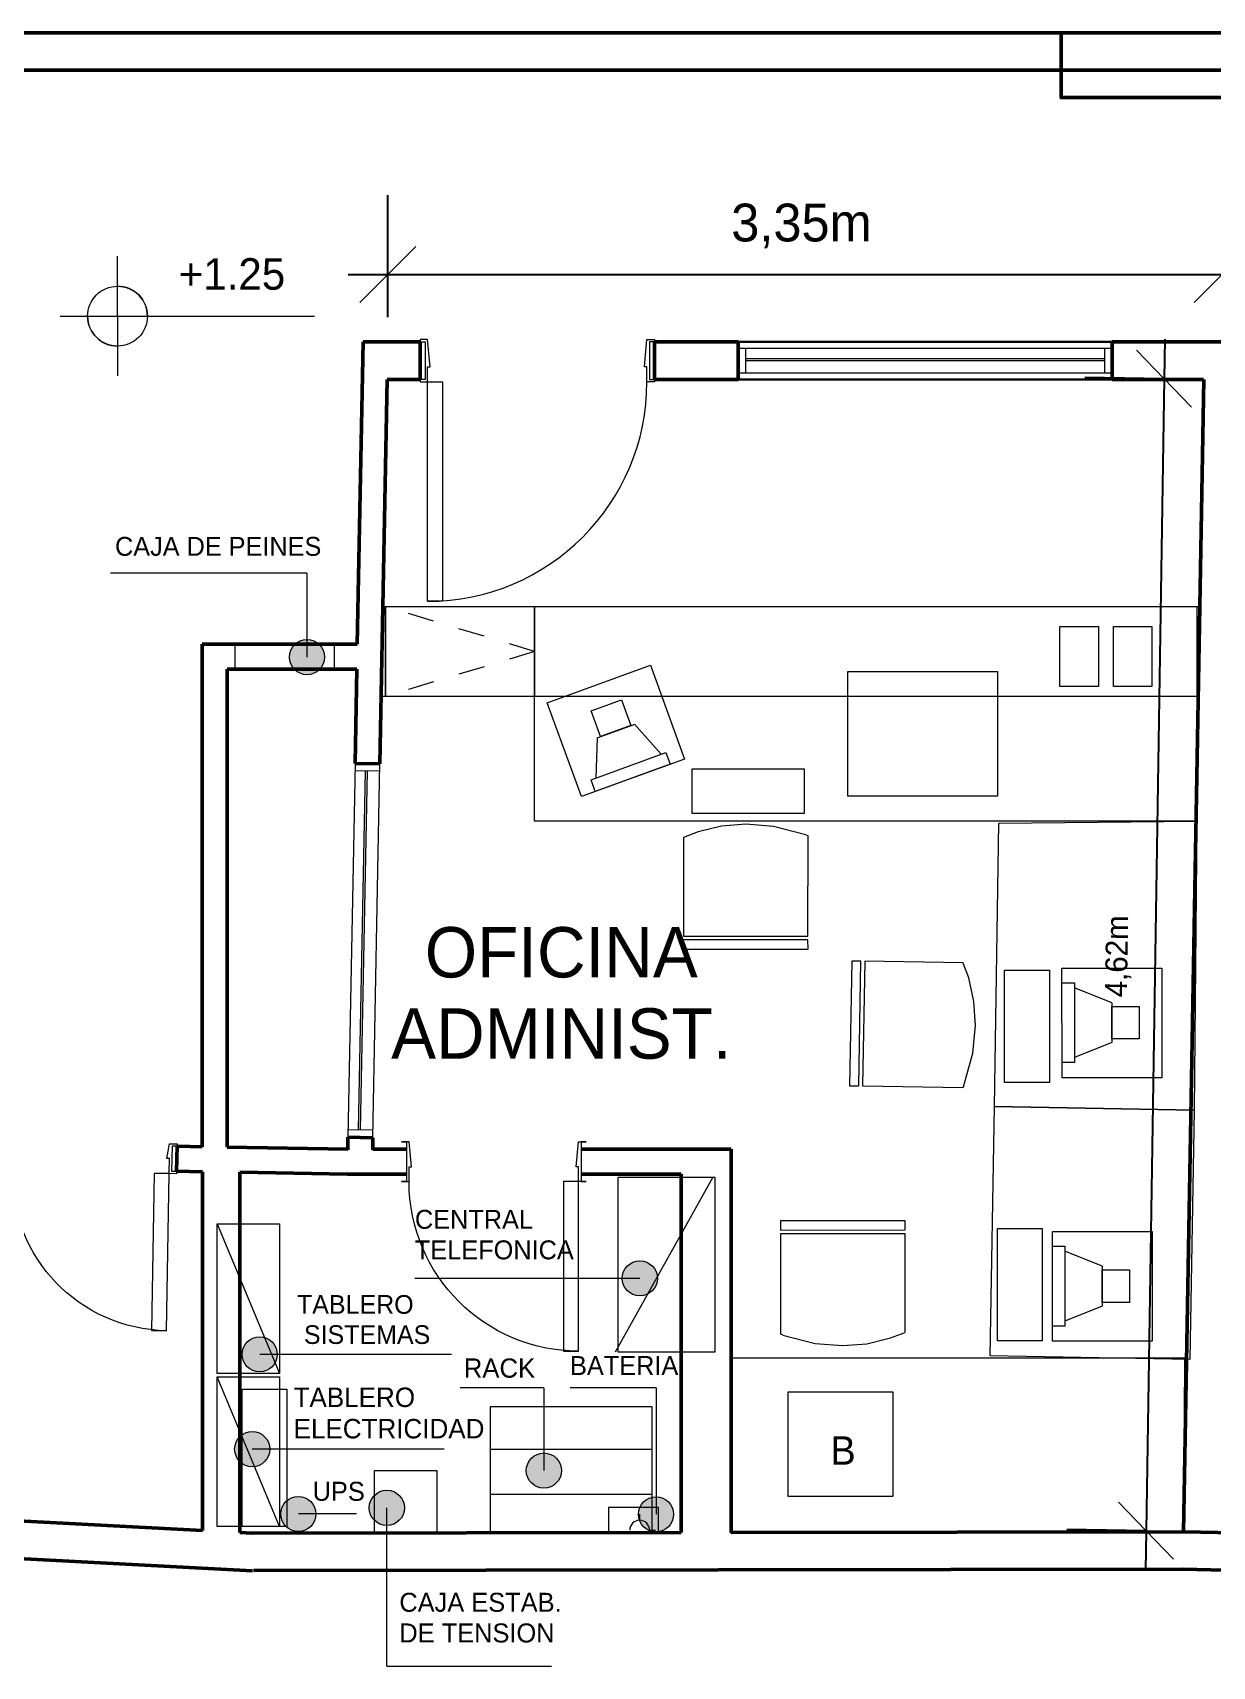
# Model space of a CAD drawing. Header units: metres. Extents: x -5.5 to 74.5, y -93.9 to -36.5.
# Drawn here: x 27.38 to 32.11, y -77.75 to -71.2 of the extents above; entities that cross this region are included whole.
import ezdxf

# ---------------------------------------------------------------- set-up
doc = ezdxf.new("R2010")
doc.units = ezdxf.units.M
doc.header["$LTSCALE"] = 0.508
doc.header["$PDMODE"] = 1
doc.header["$PDSIZE"] = -2
doc.linetypes.add('STYLE_01', pattern=[0.416641, 0.208282, -0.208359])
for name, color, linetype in [('EQUIPAMIENTO', 7, 'Continuous'), ('ESTRUCTURA', 7, 'Continuous'), ('MUROS', 7, 'Continuous'), ('TEXTO', 7, 'Continuous')]:
    doc.layers.add(name, color=color, linetype=linetype)
doc.styles.add('Arial', font='ARIAL.TTF')
doc.styles.add('Futura', font='')
doc.styles.add('Geneva', font='')
doc.styles.get('Futura').set_extended_font_data('Futura')
doc.styles.get('Geneva').set_extended_font_data('Geneva')
doc.dimstyles.new('Arch', dxfattribs={"dimtxt": 0.179036, "dimasz": 0.224482, "dimexe": 0.3175, "dimexo": 0.15875, "dimgap": 0.001587, "dimtad": 1, "dimzin": 3, "dimtxsty": 'Geneva', "dimblk": 'VW_SLASH', "dimcen": 0, "dimdle": 0.001587, "dimaunit": 1, "dimadec": 1, "dimazin": 0, "dimtfac": 0.8, "dimtix": 1, "dimtmove": 0, "dimatfit": 0, "dimldrblk": 'VW_FILLEDARROW-1', "dimfxl": 1, "dimfrac": 2, "dimtolj": 1, "dimtzin": 3, "dimarcsym": 0})

# ---------------------------------------------------------------- blocks, each defined once
blk = doc.blocks.new('Group-44')
at = {"color": 0, "linetype": 'Continuous', "lineweight": 5}
blk.add_line((-8.721313, -9.129482), (-8.471313, -9.729482), dxfattribs=at)
blk.add_lwpolyline([(-8.721313, -9.129482), (-8.471313, -9.129482), (-8.471313, -9.729482), (-8.721313, -9.729482)], close=True, dxfattribs=at)
blk = doc.blocks.new('Group-45')
at = {"color": 0, "linetype": 'Continuous', "lineweight": 5}
blk.add_line((-8.470713, -10.343382), (-8.720713, -9.743382), dxfattribs=at)
blk.add_lwpolyline([(-8.720713, -9.743382), (-8.470713, -9.743382), (-8.470713, -10.343382), (-8.720713, -10.343382)], close=True, dxfattribs=at)
blk = doc.blocks.new('*D63')
at = {"color": 0, "linetype": 'Continuous', "lineweight": -2}
for p, q in [((28.8043, -72.3406), (28.8043, -71.8515)), ((32.1518, -72.3408), (32.1518, -71.8515)), ((28.6455, -72.169), (28.8043, -72.169)), ((28.8043, -72.169), (32.1518, -72.169)), ((32.1518, -72.169), (32.3105, -72.169))]:
    blk.add_line(p, q, dxfattribs=at)
at = {"color": 0, "linetype": 'Continuous', "lineweight": 20}
for p, q in [((28.9166, -72.0567), (28.692, -72.2813)), ((32.0395, -72.2813), (32.2641, -72.0567))]:
    blk.add_line(p, q, dxfattribs=at)
at = {"layer": 'Defpoints', "color": 0, "lineweight": 0}
for p in [(28.8043, -72.169), (28.8043, -72.4994), (32.1518, -72.4996)]:
    blk.add_point(p, dxfattribs=at)
at = {"color": 0, "insert": (30.1817, -71.8851), "char_height": 0.15161, "attachment_point": 1, "line_spacing_factor": 0.96736, "style": 'Geneva'}
blk.add_mtext('3,35m', dxfattribs=at)
blk = doc.blocks.new('VW_FILLEDARROW-1')
at = {"color": 0, "lineweight": -2}
blk.add_solid([(0, 0), (-0.9, -0.241), (-0.9, 0.241)], dxfattribs=at)
blk = doc.blocks.new('VW_SLASH')
at = {"color": 0, "linetype": 'ByBlock', "lineweight": 20}
blk.add_line((-0.5, -0.5), (0.5, 0.5), dxfattribs=at)
at = {"color": 0, "linetype": 'ByBlock', "lineweight": -2}
blk.add_line((0, 0), (-1, 0), dxfattribs=at)
blk = doc.blocks.new('P 60_10')
at = {"color": 0, "linetype": 'Continuous', "lineweight": 9}
for points in [[(-0.01, 0.69), (-0.01, 0.06), (-0.07, 0.06), (-0.07, 0.69)], [(-0.65, 0.05), (-0.67, 0.05), (-0.67, 0.06), (-0.64, 0.06), (-0.64, 0), (-0.63, 0), (-0.64, -0.06), (-0.67, -0.06), (-0.67, -0.05), (-0.65, -0.05)], [(0, 0.05), (0.02, 0.05), (0.02, 0.06), (-0.01, 0.06), (-0.01, 0), (-0.02, 0), (-0.01, -0.06), (0.02, -0.06), (0.02, -0.05), (0, -0.05)]]:
    blk.add_lwpolyline(points, close=True, dxfattribs=at)
at = {"color": 0, "linetype": 'Continuous', "lineweight": 5}
blk.add_arc((-0.01, 0.06), 0.63, 90, 180, dxfattribs=at)
blk = doc.blocks.new('Group-46')
at = {"color": 0, "linetype": 'Continuous', "lineweight": 20}
for p, q in [((-6.461113, -9.169682), (-6.461213, -9.571982)), ((-5.961113, -9.169382), (-6.461113, -9.169682)), ((-5.961213, -9.564682), (-5.961113, -9.169382)), ((-6.457113, -9.573982), (-6.461213, -9.571982)), ((-6.452113, -9.574982), (-6.457113, -9.573982))]:
    blk.add_line(p, q, dxfattribs=at)
blk.add_lwpolyline([(-6.461113, -9.154782), (-5.961013, -9.154382), (-5.961213, -9.117482), (-6.461213, -9.117782)], close=True, dxfattribs=at)
for points in [[(-6.211113, -9.617882), (-6.114413, -9.610482), (-6.020213, -9.587682), (-5.961813, -9.565082)], [(-6.452513, -9.575682), (-6.322413, -9.609182), (-6.211113, -9.617882)]]:
    blk.add_lwpolyline(points, dxfattribs=at)
blk = doc.blocks.new('Group-47')
at = {"color": 0, "linetype": 'Continuous', "lineweight": 20}
for p, q in [((-6.850913, -7.580682), (-6.851013, -7.975982)), ((-6.360013, -7.570482), (-6.355013, -7.571482)), ((-6.355013, -7.571482), (-6.351013, -7.573382)), ((-6.351113, -7.975782), (-6.351013, -7.573382)), ((-6.851013, -7.975982), (-6.351113, -7.975782))]:
    blk.add_line(p, q, dxfattribs=at)
for points in [[(-6.601013, -7.527582), (-6.697713, -7.534982), (-6.791913, -7.557682), (-6.850313, -7.580282)], [(-6.359613, -7.569782), (-6.489713, -7.536182), (-6.601013, -7.527582)]]:
    blk.add_lwpolyline(points, dxfattribs=at)
blk.add_lwpolyline([(-6.351113, -7.990682), (-6.851213, -7.990982), (-6.850913, -8.027882), (-6.350913, -8.027682)], close=True, dxfattribs=at)
blk = doc.blocks.new('Group-48')
at = {"color": 0, "linetype": 'Continuous', "lineweight": 5}
for p, q in [((-7.197413, -7.180982), (-7.048113, -7.126782)), ((-7.047313, -7.126282), (-6.939613, -7.246782)), ((-7.197413, -7.180982), (-7.202613, -7.342682))]:
    blk.add_line(p, q, dxfattribs=at)
for points in [[(-7.221213, -7.072382), (-7.098813, -7.027782), (-7.061213, -7.131382), (-7.183613, -7.176082)], [(-7.221213, -7.349282), (-6.920813, -7.239882), (-6.903713, -7.286582), (-7.204313, -7.396182)]]:
    blk.add_lwpolyline(points, close=True, dxfattribs=at)
blk = doc.blocks.new('Group-49')
at = {"color": 0, "linetype": 'Continuous', "lineweight": 5}
blk.add_lwpolyline([(-6.983313, -6.889782), (-6.846513, -7.265782), (-7.259913, -7.416382), (-7.396813, -7.040282)], close=True, dxfattribs=at)
at = {"color": 0}
blk.add_blockref('Group-48', (0, 0), dxfattribs=at)
blk = doc.blocks.new('Group-50')
at = {"color": 0, "linetype": 'Continuous', "lineweight": 5}
for p, q in [((-5.132113, -8.243382), (-5.282313, -8.183182)), ((-5.132113, -8.243382), (-5.132313, -8.402182)), ((-5.132013, -8.403082), (-5.282113, -8.463182))]:
    blk.add_line(p, q, dxfattribs=at)
for points in [[(-5.282113, -8.163382), (-5.282113, -8.483182), (-5.331813, -8.483182), (-5.332013, -8.163282)], [(-5.022013, -8.258182), (-5.021913, -8.388382), (-5.132113, -8.388282), (-5.132313, -8.257982)]]:
    blk.add_lwpolyline(points, close=True, dxfattribs=at)
blk = doc.blocks.new('Group-51')
at = {"color": 0, "linetype": 'Continuous', "lineweight": 5}
blk.add_lwpolyline([(-4.931713, -8.544082), (-5.331913, -8.544082), (-5.332013, -8.104182), (-4.931713, -8.104082)], close=True, dxfattribs=at)
at = {"color": 0}
blk.add_blockref('Group-50', (0, 0), dxfattribs=at)
blk = doc.blocks.new('Group-52')
at = {"color": 0, "linetype": 'Continuous', "lineweight": 5}
for p, q in [((-5.170913, -9.299982), (-5.321013, -9.239782)), ((-5.170913, -9.299982), (-5.171013, -9.458782)), ((-5.170813, -9.459682), (-5.320913, -9.519682))]:
    blk.add_line(p, q, dxfattribs=at)
for points in [[(-5.320913, -9.219982), (-5.320813, -9.539682), (-5.370513, -9.539782), (-5.370713, -9.219882)], [(-5.060713, -9.314782), (-5.060613, -9.444982), (-5.170813, -9.444882), (-5.171013, -9.314582)]]:
    blk.add_lwpolyline(points, close=True, dxfattribs=at)
blk = doc.blocks.new('Group-53')
at = {"color": 0, "linetype": 'Continuous', "lineweight": 5}
blk.add_lwpolyline([(-4.970513, -9.600682), (-5.370613, -9.600682), (-5.370713, -9.160682), (-4.970513, -9.160682)], close=True, dxfattribs=at)
at = {"color": 0}
blk.add_blockref('Group-52', (0, 0), dxfattribs=at)
blk = doc.blocks.new('cota nivel')
at = {"color": 0, "linetype": 'Continuous', "lineweight": 9}
for p, q in [((0, 0), (0, 0.24)), ((-0.23, 0), (0.79, 0)), ((0, 0), (0, -0.24))]:
    blk.add_line(p, q, dxfattribs=at)
at = {"color": 0, "linetype": 'Continuous', "lineweight": 9, "flags": 128}
blk.add_lwpolyline([(-0.12, 0, -0.414214), (0, 0.12, -0.414214), (0.12, 0, -0.414214), (0, -0.12, -0.414214)], format="xyb", close=True, dxfattribs=at)
at = {"color": 0, "linetype": 'Continuous', "lineweight": 9}
for start, end in [(0, 90), (180, 270)]:
    blk.add_arc((0, 0), 0.12, start, end, dxfattribs=at)
blk = doc.blocks.new('Group-54')
at = {"color": 0, "linetype": 'Continuous', "lineweight": 20}
for p, q in [((-6.123613, -8.076682), (-6.132113, -8.576582)), ((-5.728413, -8.083682), (-6.123613, -8.076682)), ((-6.132113, -8.576582), (-5.729813, -8.583682)), ((-5.727813, -8.579682), (-5.729813, -8.583682)), ((-5.726713, -8.574682), (-5.727813, -8.579682))]:
    blk.add_line(p, q, dxfattribs=at)
blk.add_lwpolyline([(-6.147013, -8.576282), (-6.138613, -8.076282), (-6.175513, -8.075882), (-6.184013, -8.575782)], close=True, dxfattribs=at)
for points in [[(-5.679613, -8.334482), (-5.685313, -8.237682), (-5.706413, -8.143082), (-5.728013, -8.084282)], [(-5.726013, -8.575082), (-5.690213, -8.445582), (-5.679613, -8.334482)]]:
    blk.add_lwpolyline(points, dxfattribs=at)
blk = doc.blocks.new('*D97')
at = {"color": 0, "linetype": 'Continuous', "lineweight": -2}
for p, q in [((31.9208, -72.4288), (31.9183, -72.5875)), ((31.9186, -72.5875), (31.6009, -72.5825)), ((31.9183, -72.5875), (31.8459, -77.2073)), ((31.8462, -77.2073), (31.5284, -77.2023)), ((31.8459, -77.2073), (31.8434, -77.366))]:
    blk.add_line(p, q, dxfattribs=at)
at = {"color": 0, "linetype": 'Continuous', "lineweight": 20}
for p, q in [((32.0286, -72.7017), (31.808, -72.4733)), ((31.7356, -77.0931), (31.9562, -77.3215))]:
    blk.add_line(p, q, dxfattribs=at)
at = {"layer": 'Defpoints', "color": 0, "lineweight": 0}
for p in [(31.9183, -72.5875), (32.0773, -72.59), (32.0049, -77.2098)]:
    blk.add_point(p, dxfattribs=at)
at = {"color": 0, "insert": (31.6807, -75.0672), "char_height": 0.08844, "attachment_point": 1, "rotation": 89.102, "line_spacing_factor": 0.96736, "style": 'Geneva'}
blk.add_mtext('4,62m', dxfattribs=at)
blk = doc.blocks.new('Group-76')
at = {"color": 0, "linetype": 'Continuous', "lineweight": 5}
for p, q in [((-7.625713, -10.033382), (-6.975713, -10.033382)), ((-7.625713, -10.213382), (-6.975713, -10.213382)), ((-7.026313, -10.317682), (-7.026313, -10.294682)), ((-6.986313, -10.358682), (-6.963313, -10.358682))]:
    blk.add_line(p, q, dxfattribs=at)
for points in [[(-6.975713, -10.363382), (-6.975713, -9.863382), (-7.625713, -9.863382), (-7.625713, -10.363382)], [(-6.951313, -10.367682), (-6.951313, -10.267682), (-7.151313, -10.267682), (-7.151313, -10.367682)]]:
    blk.add_lwpolyline(points, close=True, dxfattribs=at)
blk.add_arc((-7.026313, -10.358682), 0.04, 0, 180, dxfattribs=at)
blk = doc.blocks.new('Group-77')
at = {"color": 0, "linetype": 'Continuous', "lineweight": 5}
blk.add_line((-7.123313, -9.643382), (-6.733113, -8.943382), dxfattribs=at)
blk.add_lwpolyline([(-6.723313, -8.943382), (-7.113513, -8.943382), (-7.113513, -9.643382), (-6.723313, -9.643382)], close=True, dxfattribs=at)
blk = doc.blocks.new('P 80_15')
at = {"color": 0, "linetype": 'Continuous', "lineweight": 5}
for points in [[(-0.01, 0.965), (-0.01, 0.085), (-0.07, 0.085), (-0.07, 0.965)], [(-0.9, 0.075), (-0.92, 0.075), (-0.92, 0.085), (-0.89, 0.085), (-0.89, 0.025), (-0.88, 0.025), (-0.89, -0.085), (-0.92, -0.085), (-0.92, -0.075), (-0.9, -0.075)], [(0, 0.075), (0.02, 0.075), (0.02, 0.085), (-0.01, 0.085), (-0.01, 0.025), (-0.02, 0.025), (-0.01, -0.085), (0.02, -0.085), (0.02, -0.075), (0, -0.075)]]:
    blk.add_lwpolyline(points, close=True, dxfattribs=at)
blk.add_arc((-0.01, 0.085), 0.88, 90, 180, dxfattribs=at)
blk = doc.blocks.new('Group-131')
at = {"color": 0, "linetype": 'Continuous', "lineweight": 5}
for p, q in [((0.03, -0.05), (0.03, 0.05)), ((1.47, 0.0077), (0.03, 0.0077)), ((1.47, -0.048), (1.47, 0.05))]:
    blk.add_line(p, q, dxfattribs=at)
blk = doc.blocks.new('Group-132')
at = {"color": 0, "linetype": 'Continuous', "lineweight": 5}
blk.add_line((1.47, 0), (0.03, 0), dxfattribs=at)
blk.add_line((1.47, 0), (0.03, 0), dxfattribs=at)
blk.add_lwpolyline([(0, 0.05), (1.5, 0.05), (1.5, -0.05), (0, -0.05)], close=True, dxfattribs=at)
at = {"color": 0}
blk.add_blockref('Group-131', (0, 0), dxfattribs=at)
blk = doc.blocks.new('V 1.50 p_.10')
at = {"color": 0}
blk.add_blockref('Group-132', (0, 0), dxfattribs=at)
blk = doc.blocks.new('P 70_15')
at = {"color": 0, "linetype": 'Continuous', "lineweight": 9}
for points in [[(-0.01, 0.76), (-0.01, 0.08), (-0.07, 0.08), (-0.07, 0.76)], [(-0.7, 0.08), (-0.72, 0.08), (-0.72, 0.08), (-0.69, 0.08), (-0.69, 0.02), (-0.68, 0.02), (-0.69, -0.08), (-0.72, -0.08), (-0.72, -0.08), (-0.7, -0.08)], [(0, 0.08), (0.02, 0.08), (0.02, 0.08), (-0.01, 0.08), (-0.01, 0.02), (-0.02, 0.02), (-0.01, -0.08), (0.02, -0.08), (0.02, -0.08), (0, -0.08)]]:
    blk.add_lwpolyline(points, close=True, dxfattribs=at)
at = {"color": 0, "linetype": 'Continuous', "lineweight": 5}
blk.add_arc((-0.01, 0.08), 0.68, 90, 180, dxfattribs=at)

msp = doc.modelspace()

# ---------------------------------------------------------------- hatches: boundary and pattern name
at = {"layer": 'EQUIPAMIENTO', "linetype": 'Continuous', "lineweight": 9}
h = msp.add_hatch(color=256, dxfattribs=at)
edge = h.paths.add_edge_path()
edge.add_arc((28.29, -76.5), 0.0705, 0, 360, ccw=False)
h = msp.add_hatch(color=256, dxfattribs=at)
edge = h.paths.add_edge_path()
edge.add_arc((28.26, -76.88), 0.0705, 0, 360, ccw=False)
h = msp.add_hatch(color=256, dxfattribs=at)
edge = h.paths.add_edge_path()
edge.add_arc((29.43, -76.9659), 0.0705, 0, 360, ccw=False)
h = msp.add_hatch(color=256, dxfattribs=at)
edge = h.paths.add_edge_path()
edge.add_arc((28.445, -77.14), 0.0705, 0, 360, ccw=False)
h = msp.add_hatch(color=256, dxfattribs=at)
edge = h.paths.add_edge_path()
edge.add_arc((29.88, -77.1413), 0.0705, 0, 360, ccw=False)
at = {"layer": 'MUROS', "linetype": 'Continuous', "lineweight": 5}
h = msp.add_hatch(color=256, dxfattribs=at)
edge = h.paths.add_edge_path()
edge.add_arc((29.815, -76.195), 0.0705, 0, 360, ccw=False)
at = {"layer": 'MUROS', "linetype": 'Continuous', "lineweight": 9}
h = msp.add_hatch(color=256, dxfattribs=at)
edge = h.paths.add_edge_path()
edge.add_arc((28.8, -77.1155), 0.0705, 0, 360, ccw=False)
at = {"layer": 'TEXTO', "linetype": 'Continuous', "lineweight": 9}
h = msp.add_hatch(color=256, dxfattribs=at)
edge = h.paths.add_edge_path()
edge.add_arc((28.4794, -73.7038), 0.0705, 0, 360, ccw=False)

# ---------------------------------------------------------------- linework, layer by layer
at = {"layer": 'EQUIPAMIENTO', "linetype": 'STYLE_01', "lineweight": 5}
for q in [(28.7947, -73.5012), (28.7947, -73.8613)]:
    msp.add_line((29.393, -73.6812), q, dxfattribs=at)
at = {"layer": 'EQUIPAMIENTO', "linetype": 'Continuous', "lineweight": 50}
for p, q in [((27.9567, -75.7656), (27.9584, -75.6656)), ((27.9584, -75.6656), (28.0597, -75.6673)), ((28.1597, -75.669), (28.6438, -75.6773)), ((28.7442, -75.6772), (28.8792, -75.6772)), ((29.5792, -75.6772), (30.1811, -75.6772)), ((30.1811, -75.6772), (30.1811, -77.2141)), ((27.9567, -75.7656), (28.0607, -75.7673)), ((28.0607, -75.7673), (28.0607, -77.2067)), ((28.2107, -75.7699), (28.2107, -77.2145)), ((28.2107, -75.7699), (28.6419, -75.7772)), ((28.7442, -75.7772), (28.6418, -75.7772)), ((28.7442, -75.7772), (28.8792, -75.7772)), ((29.5792, -75.7772), (29.9811, -75.7772)), ((29.9811, -75.7772), (29.9811, -77.2144))]:
    msp.add_line(p, q, dxfattribs=at)
at = {"layer": 'EQUIPAMIENTO', "linetype": 'Continuous', "lineweight": 9}
for p, q in [((29.06, -76.5), (28.29, -76.5)), ((29.43, -76.6341), (29.094, -76.6341)), ((29.43, -76.6341), (29.43, -76.9659)), ((29.88, -76.6341), (29.5351, -76.6341)), ((29.88, -76.6341), (29.88, -77.1413)), ((29.03, -76.88), (28.26, -76.88)), ((28.6779, -77.14), (28.445, -77.14)), ((28.8, -77.751), (29.4606, -77.751))]:
    msp.add_line(p, q, dxfattribs=at)
at = {"layer": 'EQUIPAMIENTO', "linetype": 'Continuous', "lineweight": 20}
for points in [[(28.7847, -73.5012), (28.7947, -73.5012), (28.7947, -73.8613), (28.7777, -73.8613)], [(28.7947, -73.5012), (29.393, -73.5012), (29.393, -73.8613), (28.7947, -73.8613)], [(29.393, -73.5012), (32.0497, -73.5012), (32.0497, -74.3612), (29.393, -74.3612)], [(29.393, -73.5012), (32.0587, -73.5012), (32.0517, -73.8612), (29.393, -73.8613)], [(32.0383, -75.52), (31.2385, -75.5061), (31.2559, -74.37), (32.0497, -74.3612)], [(32.0209, -76.5199), (31.2211, -76.506), (31.2385, -75.5061), (32.0384, -75.5201)], [(30.1811, -77.2178), (30.1811, -76.5132), (32.0004, -76.5132), (31.9966, -77.2127)], [(28.2195, -76.64), (28.3995, -76.64), (28.3995, -77.19), (28.2195, -77.19)], [(28.75, -76.965), (29, -76.965), (29, -77.215), (28.75, -77.215)]]:
    msp.add_lwpolyline(points, close=True, dxfattribs=at)
at = {"layer": 'EQUIPAMIENTO', "linetype": 'Continuous', "lineweight": 9}
for points in [[(31.4997, -73.5812), (31.6547, -73.5812), (31.6547, -73.8212), (31.4997, -73.8212)], [(31.7147, -73.5812), (31.8697, -73.5812), (31.8697, -73.8212), (31.7147, -73.8212)], [(30.6497, -73.7612), (31.2497, -73.7612), (31.2497, -74.2612), (30.6497, -74.2612)], [(30.0247, -74.1512), (30.4747, -74.1512), (30.4747, -74.3312), (30.0247, -74.3312)], [(31.2784, -74.9596), (31.4584, -74.9596), (31.4584, -75.4096), (31.2784, -75.4096)], [(31.2497, -75.9952), (31.4297, -75.9952), (31.4297, -76.4452), (31.2497, -76.4452)], [(30.4097, -76.65), (30.8297, -76.65), (30.8297, -77.07), (30.4097, -77.07)]]:
    msp.add_lwpolyline(points, close=True, dxfattribs=at)
for centre in [(28.29, -76.5), (28.26, -76.88), (29.43, -76.9659), (28.445, -77.14), (29.88, -77.1413)]:
    msp.add_circle(centre, 0.0705, dxfattribs=at)
at = {"layer": 'ESTRUCTURA', "linetype": 'Continuous', "lineweight": 50}
msp.add_lwpolyline([(31.5048, -71.1995), (32.2271, -71.1995), (32.2271, -71.4598), (31.5048, -71.4598)], close=True, dxfattribs=at)
at = {"layer": 'MUROS', "linetype": 'Continuous', "lineweight": 50}
for p, q in [((34.9, -71.2), (25.6009, -71.2)), ((34.75, -71.35), (27.1977, -71.35)), ((28.7045, -72.44), (28.6816, -73.6515)), ((28.7045, -72.44), (28.9335, -72.44)), ((28.9335, -72.59), (28.9335, -72.44)), ((29.8735, -72.44), (30.2101, -72.44)), ((29.8735, -72.59), (29.8735, -72.44)), ((30.2101, -72.59), (30.2101, -72.44)), ((31.7101, -72.44), (34.75, -72.44)), ((31.7101, -72.59), (31.7101, -72.44)), ((28.8017, -72.59), (28.7725, -74.1317)), ((28.8017, -72.59), (28.9335, -72.59)), ((29.8735, -72.59), (30.2101, -72.59)), ((31.7101, -72.59), (32.0767, -72.59)), ((31.9966, -77.2127), (32.0774, -72.59)), ((28.6816, -73.6516), (28.0597, -73.6516)), ((28.0597, -75.6673), (28.0597, -73.6516)), ((28.6797, -73.7516), (28.1597, -73.7516)), ((28.1597, -75.669), (28.1597, -73.7516)), ((28.6797, -73.7515), (28.6725, -74.1298)), ((28.6725, -74.1298), (28.7725, -74.1317)), ((28.6441, -75.6295), (28.6432, -75.6794)), ((28.6441, -75.6295), (28.7441, -75.6314)), ((28.7441, -75.6314), (28.7432, -75.6794)), ((28.2607, -77.3674), (3.9788, -76.0949)), ((28.0607, -77.2067), (24.5748, -77.024)), ((28.2607, -77.2172), (28.2107, -77.2146)), ((29.9811, -77.2144), (28.2567, -77.2173)), ((31.993, -77.211), (30.1811, -77.2141)), ((36.1138, -77.3091), (31.9949, -77.211)), ((31.995, -77.361), (28.2647, -77.3673)), ((36.2638, -77.4627), (31.9931, -77.361))]:
    msp.add_line(p, q, dxfattribs=at)
at = {"layer": 'MUROS', "linetype": 'Continuous', "lineweight": 30}
for p, q in [((30.2101, -72.44), (31.7101, -72.44)), ((30.2101, -72.59), (31.7101, -72.59))]:
    msp.add_line(p, q, dxfattribs=at)
at = {"layer": 'MUROS', "linetype": 'Continuous', "lineweight": 5}
msp.add_line((28.9127, -76.195), (29.815, -76.195), dxfattribs=at)
at = {"layer": 'MUROS', "linetype": 'Continuous', "lineweight": 9}
msp.add_line((28.8, -77.751), (28.8, -77.1155), dxfattribs=at)
at = {"layer": 'MUROS', "linetype": 'Continuous', "lineweight": 20}
msp.add_lwpolyline([(28.1906, -73.6516), (28.1906, -73.7516), (28.5906, -73.7516), (28.5906, -73.6516)], close=True, dxfattribs=at)
at = {"layer": 'MUROS', "linetype": 'Continuous', "lineweight": 5}
msp.add_circle((29.815, -76.195), 0.0705, dxfattribs=at)
at = {"layer": 'MUROS', "linetype": 'Continuous', "lineweight": 9}
msp.add_circle((28.8, -77.1155), 0.0705, dxfattribs=at)
at = {"layer": 'TEXTO', "linetype": 'Continuous', "lineweight": 9}
for q in [(27.691, -73.3676), (28.4794, -73.7038)]:
    msp.add_line((28.4794, -73.3676), q, dxfattribs=at)
msp.add_circle((28.4794, -73.7038), 0.0705, dxfattribs=at)

# ---------------------------------------------------------------- block references
at = {"layer": 'EQUIPAMIENTO'}
for name, p in [('cota nivel', (27.7197, -72.3363)), ('Group-49', (36.8407, -66.8466)), ('Group-47', (36.8407, -66.8466)), ('Group-54', (36.8407, -66.8466)), ('Group-51', (36.8407, -66.8466)), ('Group-77', (36.8407, -66.8466)), ('Group-44', (36.8407, -66.8466)), ('Group-46', (36.8407, -66.8466)), ('Group-53', (36.8407, -66.8466)), ('Group-45', (36.8407, -66.8466)), ('Group-76', (36.8407, -66.8466))]:
    msp.add_blockref(name, p, dxfattribs=at)
at = {"layer": 'EQUIPAMIENTO', "xscale": -1, "rotation": 179.0231903358471}
msp.add_blockref('P 60_10', (27.9376, -75.7152), dxfattribs=at)
at = {"layer": 'MUROS', "rotation": 180}
msp.add_blockref('P 80_15', (28.9535, -72.515), dxfattribs=at)
at = {"layer": 'MUROS'}
msp.add_blockref('V 1.50 p_.10', (30.2101, -72.515), dxfattribs=at)
at = {"layer": 'MUROS', "xscale": -1}
for name, p, rotation in [('V 1.50 p_.10', (28.7225, -74.1307), 88.91555828562932), ('P 70_15', (29.5792, -75.7272), 180)]:
    msp.add_blockref(name, p, dxfattribs=dict(at, rotation=rotation))

# ---------------------------------------------------------------- texts
at = {"layer": 'EQUIPAMIENTO', "line_spacing_factor": 0.96736, "style": 'Futura'}
for s, insert, char_height, attachment_point in [('+1.25', (27.9649, -72.1039), 0.12633, 1), ('CENTRAL\\PTELEFONICA', (28.9127, -75.9205), 0.07591, 1), ('TABLERO\\P SISTEMAS', (28.4395, -76.2622), 0.07498, 1), ('RACK', (29.3952, -76.5163), 0.07713, 3), ('BATERIA', (29.5351, -76.5067), 0.07591, 1), ('TABLERO \\PELECTRICIDAD', (28.426, -76.633), 0.07806, 1), ('B ', (30.5797, -76.8286), 0.11372, 1), ('UPS', (28.5021, -77.011), 0.0762, 1), ('CAJA ESTAB.\\PDE TENSION', (28.8502, -77.4561), 0.076198, 1)]:
    msp.add_mtext(s, dxfattribs=dict(at, insert=insert, char_height=char_height, attachment_point=attachment_point))
at = {"layer": 'TEXTO', "line_spacing_factor": 0.96736, "style": 'Futura'}
for s, insert, char_height, attachment_point in [('CAJA DE PEINES', (27.7096, -73.2217), 0.075768, 1), ('OFICINA \\PADMINIST.', (29.5, -74.7865), 0.20195, 2)]:
    msp.add_mtext(s, dxfattribs=dict(at, insert=insert, char_height=char_height, attachment_point=attachment_point))

# ---------------------------------------------------------------- dimensions: what is measured, and where the dimension line sits
at = {"layer": 'EQUIPAMIENTO', "linetype": 'Continuous', "lineweight": 9}
dim = msp.add_linear_dim(base=(28.8043, -72.169), p1=(32.1518, -72.4996), p2=(28.8043, -72.4994), dimstyle='Arch', override={"dimtxt": 0.151608, "dimgap": 0.0794, "dimpost": '<>m', "dimtxsty": 'Arial', "dimtmove": 2}, dxfattribs=at)
dim.commit()
dim.dimension.update_dxf_attribs({"geometry": '*D63', "text_midpoint": (30.478, -72.0896), "dimtype": 160})
dim = msp.add_linear_dim(base=(31.9183, -72.5875), p1=(32.0049, -77.2098), p2=(32.0773, -72.59), angle=89.102, dimstyle='Arch', override={"dimtxt": 0.088444, "dimgap": 0.0794, "dimpost": '<>m', "dimtxsty": 'Arial', "dimtmove": 2}, dxfattribs=at)
dim.commit()
dim.dimension.update_dxf_attribs({"geometry": '*D97', "text_midpoint": (31.8821, -74.8974)})

doc.saveas('drawing.dxf')
